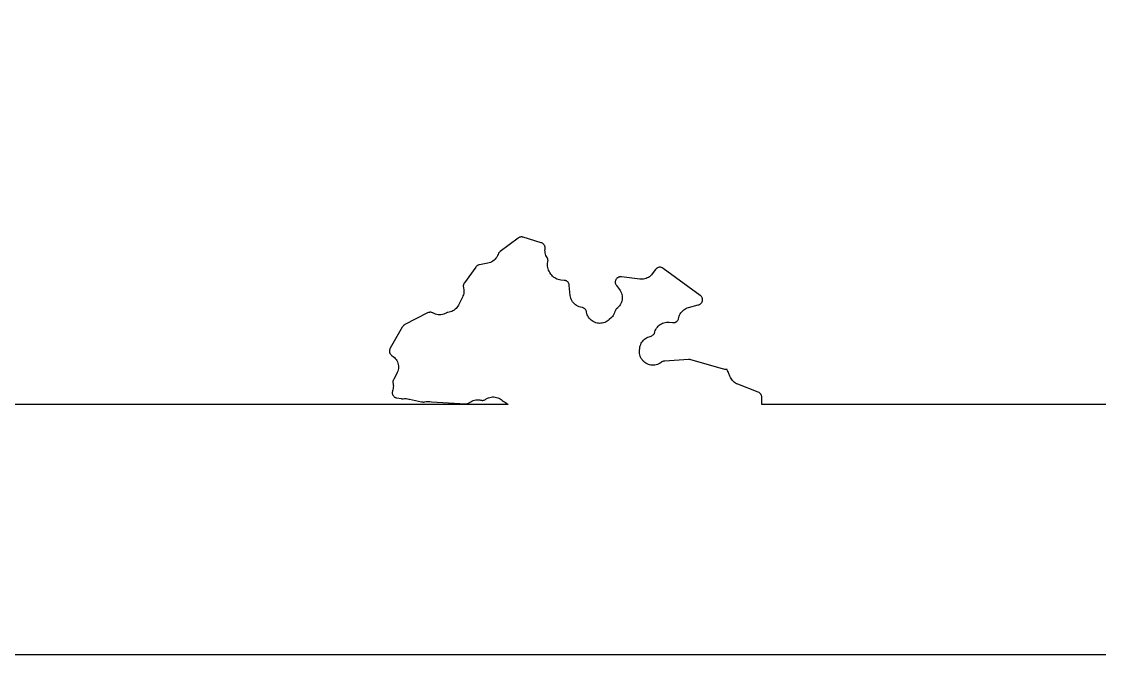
# Model space of a CAD drawing. Header units: metres. Extents: x 0 to 400, y 0 to 202.
# Drawn here: x 193.1 to 244.8, y 0 to 30.4 of the extents above; entities that cross this region are included whole.
import ezdxf

# ---------------------------------------------------------------- set-up
doc = ezdxf.new("R2010")
doc.units = ezdxf.units.M

msp = doc.modelspace()

# ---------------------------------------------------------------- linework, layer by layer
msp.add_lwpolyline([(400, 202.2006), (0, 202.2006), (0, -0.0004), (400, -0.0004), (400, 202.2006)], close=True)
msp.add_lwpolyline([(252.026, 11.9996), (228.598, 11.9996), (228.599, 12.0086), (228.608, 12.3206), (228.607, 12.3606), (228.603, 12.3886), (228.597, 12.4156), (228.59, 12.4376), (228.579, 12.4606), (228.567, 12.4806), (228.55, 12.5046), (228.532, 12.5236), (228.513, 12.5406), (228.494, 12.5546), (228.471, 12.5676), (228.432, 12.5856), (227.449, 12.9716), (227.393, 12.9966), (227.339, 13.0266), (227.289, 13.0626), (227.242, 13.1026), (227.199, 13.1466), (227.161, 13.1956), (227.127, 13.2466), (227.098, 13.3016), (227.075, 13.3586), (227.028, 13.4916), (227.014, 13.5276), (226.999, 13.5556), (226.995, 13.5626), (226.989, 13.5746), (226.966, 13.6196), (226.943, 13.6786), (226.942, 13.6826), (226.902, 13.6806), (226.838, 13.6836), (226.775, 13.6916), (226.713, 13.7066), (225.206, 14.1486), (225.171, 14.1576), (225.15, 14.1606), (225.129, 14.1616), (225.092, 14.1616), (223.944, 14.0846), (223.905, 14.0796), (223.881, 14.0746), (223.858, 14.0676), (223.836, 14.0576), (223.814, 14.0456), (223.782, 14.0246), (223.773, 14.0176), (223.72, 13.9816), (223.663, 13.9506), (223.604, 13.9246), (223.542, 13.9056), (223.479, 13.8926), (223.415, 13.8866), (223.35, 13.8866), (223.286, 13.8926), (223.222, 13.9056), (223.161, 13.9246), (223.101, 13.9496), (223.044, 13.9796), (222.991, 14.0166), (222.941, 14.0576), (222.896, 14.1036), (222.856, 14.1536), (222.821, 14.2076), (222.791, 14.2656), (222.767, 14.3256), (222.75, 14.3876), (222.738, 14.4516), (222.733, 14.5156), (222.735, 14.5796), (222.742, 14.6446), (222.747, 14.6726), (222.75, 14.6996), (222.759, 14.7616), (222.774, 14.8226), (222.795, 14.8816), (222.821, 14.9376), (222.853, 14.9916), (222.89, 15.0416), (222.931, 15.0886), (222.977, 15.1316), (223.026, 15.1696), (223.079, 15.2026), (223.135, 15.2306), (223.193, 15.2526), (223.288, 15.2836), (223.327, 15.2986), (223.346, 15.3076), (223.366, 15.3206), (223.388, 15.3376), (223.405, 15.3546), (223.422, 15.3736), (223.437, 15.3946), (223.449, 15.4156), (223.458, 15.4346), (223.468, 15.4676), (223.474, 15.4906), (223.495, 15.5506), (223.522, 15.6076), (223.555, 15.6616), (223.592, 15.7126), (223.634, 15.7596), (223.681, 15.8016), (223.732, 15.8396), (223.786, 15.8726), (223.843, 15.8996), (223.902, 15.9216), (223.963, 15.9376), (224.026, 15.9466), (224.089, 15.9506), (224.152, 15.9476), (224.327, 15.9326), (224.37, 15.9306), (224.394, 15.9316), (224.416, 15.9356), (224.441, 15.9416), (224.466, 15.9516), (224.486, 15.9606), (224.505, 15.9726), (224.526, 15.9886), (224.546, 16.0076), (224.564, 16.0286), (224.576, 16.0456), (224.589, 16.0676), (224.6, 16.0916), (224.607, 16.1136), (224.62, 16.1716), (224.638, 16.2336), (224.661, 16.2926), (224.69, 16.3496), (224.725, 16.4036), (224.765, 16.4536), (224.809, 16.4996), (224.858, 16.5406), (224.911, 16.5776), (224.967, 16.6086), (225.025, 16.6336), (225.086, 16.6526), (225.558, 16.7776), (225.599, 16.7906), (225.621, 16.7996), (225.64, 16.8106), (225.663, 16.8266), (225.682, 16.8426), (225.698, 16.8586), (225.713, 16.8766), (225.727, 16.8996), (225.739, 16.9216), (225.747, 16.9416), (225.754, 16.9676), (225.759, 16.9916), (225.761, 17.0126), (225.76, 17.0416), (225.758, 17.0666), (225.753, 17.0896), (225.746, 17.1116), (225.737, 17.1336), (225.725, 17.1556), (225.71, 17.1776), (225.693, 17.1976), (225.679, 17.2116), (225.647, 17.2376), (223.874, 18.5306), (223.839, 18.5536), (223.818, 18.5646), (223.797, 18.5736), (223.772, 18.5806), (223.75, 18.5856), (223.726, 18.5876), (223.701, 18.5876), (223.678, 18.5856), (223.652, 18.5796), (223.627, 18.5726), (223.606, 18.5636), (223.585, 18.5526), (223.564, 18.5386), (223.545, 18.5236), (223.528, 18.5066), (223.502, 18.4756), (223.344, 18.2666), (223.304, 18.2196), (223.261, 18.1756), (223.213, 18.1366), (223.162, 18.1026), (223.108, 18.0736), (223.051, 18.0496), (222.992, 18.0306), (222.932, 18.0186), (222.871, 18.0106), (222.809, 18.0096), (222.748, 18.0146), (221.867, 18.1226), (221.827, 18.1256), (221.806, 18.1256), (221.782, 18.1226), (221.754, 18.1166), (221.734, 18.1096), (221.712, 18.1006), (221.688, 18.0866), (221.67, 18.0736), (221.651, 18.0576), (221.632, 18.0386), (221.618, 18.0206), (221.606, 18.0016), (221.595, 17.9796), (221.586, 17.9576), (221.579, 17.9306), (221.574, 17.9076), (221.572, 17.8826), (221.573, 17.8576), (221.575, 17.8326), (221.58, 17.8106), (221.588, 17.7866), (221.597, 17.7636), (221.609, 17.7436), (221.632, 17.7086), (221.776, 17.5196), (221.813, 17.4656), (221.844, 17.4086), (221.869, 17.3496), (221.888, 17.2876), (221.901, 17.2236), (221.907, 17.1596), (221.907, 17.0946), (221.901, 17.0306), (221.888, 16.9666), (221.869, 16.9046), (221.843, 16.8456), (221.812, 16.7886), (221.776, 16.7356), (221.734, 16.6856), (221.687, 16.6406), (221.674, 16.6296), (221.631, 16.5936), (221.615, 16.5766), (221.599, 16.5566), (221.585, 16.5336), (221.576, 16.5146), (221.565, 16.4876), (221.558, 16.4616), (221.536, 16.3976), (221.508, 16.3366), (221.473, 16.2786), (221.432, 16.2236), (221.386, 16.1746), (221.286, 16.0776), (221.238, 16.0356), (221.186, 15.9986), (221.131, 15.9666), (221.073, 15.9396), (221.013, 15.9196), (220.95, 15.9046), (220.887, 15.8966), (220.823, 15.8946), (220.76, 15.8986), (220.697, 15.9096), (220.635, 15.9266), (220.576, 15.9486), (220.518, 15.9776), (220.464, 16.0116), (220.414, 16.0506), (220.367, 16.0936), (220.326, 16.1426), (220.289, 16.1946), (220.257, 16.2496), (220.231, 16.3076), (220.211, 16.3686), (220.197, 16.4306), (220.192, 16.4576), (220.185, 16.4816), (220.177, 16.5036), (220.164, 16.5276), (220.152, 16.5476), (220.136, 16.5666), (220.116, 16.5876), (220.101, 16.6006), (220.08, 16.6146), (220.056, 16.6276), (220.033, 16.6376), (219.992, 16.6506), (219.896, 16.6756), (219.833, 16.6946), (219.772, 16.7206), (219.715, 16.7526), (219.661, 16.7906), (219.611, 16.8336), (219.566, 16.8816), (219.526, 16.9336), (219.491, 16.9896), (219.462, 17.0486), (219.439, 17.1096), (219.423, 17.1736), (219.413, 17.2386), (219.366, 17.7176), (219.36, 17.7556), (219.353, 17.7816), (219.345, 17.8056), (219.334, 17.8276), (219.322, 17.8486), (219.308, 17.8666), (219.291, 17.8856), (219.272, 17.9026), (219.254, 17.9166), (219.232, 17.9296), (219.208, 17.9416), (219.188, 17.9486), (219.165, 17.9536), (219.123, 17.9606), (218.959, 17.9766), (218.897, 17.9866), (218.836, 18.0016), (218.776, 18.0226), (218.719, 18.0496), (218.665, 18.0826), (218.614, 18.1196), (218.567, 18.1616), (218.525, 18.2086), (218.487, 18.2586), (218.433, 18.3386), (218.399, 18.3956), (218.371, 18.4556), (218.349, 18.5176), (218.333, 18.5816), (218.324, 18.6466), (218.322, 18.7126), (218.327, 18.7786), (218.338, 18.8436), (218.341, 18.8586), (218.344, 18.8866), (218.345, 18.9116), (218.343, 18.9336), (218.339, 18.9616), (218.332, 18.9866), (218.324, 19.0066), (218.314, 19.0276), (218.299, 19.0506), (218.269, 19.1036), (218.244, 19.1596), (218.224, 19.2186), (218.21, 19.2786), (218.202, 19.3396), (218.199, 19.4016), (218.202, 19.4626), (218.204, 19.4776), (218.207, 19.5146), (218.207, 19.5396), (218.204, 19.5656), (218.198, 19.5886), (218.19, 19.6136), (218.18, 19.6366), (218.166, 19.6596), (218.152, 19.6806), (218.136, 19.6986), (218.116, 19.7156), (218.098, 19.7306), (218.079, 19.7416), (218.052, 19.7546), (218.012, 19.7686), (217.157, 20.0296), (217.119, 20.0396), (217.098, 20.0426), (217.074, 20.0436), (217.051, 20.0426), (217.025, 20.0396), (217.003, 20.0346), (216.984, 20.0286), (216.957, 20.0166), (216.935, 20.0046), (216.906, 19.9856), (216.051, 19.3406), (216.021, 19.3156), (216.003, 19.2976), (215.987, 19.2776), (215.973, 19.2576), (215.962, 19.2356), (215.948, 19.2006), (215.945, 19.1926), (215.941, 19.1846), (215.918, 19.1316), (215.885, 19.0736), (215.847, 19.0196), (215.803, 18.9696), (215.754, 18.9236), (215.701, 18.8836), (215.644, 18.8496), (215.584, 18.8206), (215.521, 18.7986), (215.456, 18.7836), (215.057, 18.7096), (215.021, 18.7016), (215, 18.6936), (214.976, 18.6836), (214.958, 18.6736), (214.937, 18.6576), (214.916, 18.6396), (214.9, 18.6246), (214.877, 18.5946), (214.333, 17.8366), (214.312, 17.8046), (214.301, 17.7826), (214.291, 17.7566), (214.284, 17.7336), (214.279, 17.7076), (214.278, 17.6846), (214.278, 17.6606), (214.282, 17.6316), (214.293, 17.5796), (214.303, 17.5176), (214.307, 17.4546), (214.305, 17.3916), (214.297, 17.3296), (214.283, 17.2686), (214.262, 17.2086), (214.237, 17.1516), (214.044, 16.7716), (214.012, 16.7156), (213.975, 16.6636), (213.933, 16.6156), (213.887, 16.5716), (213.836, 16.5326), (213.782, 16.4986), (213.725, 16.4706), (213.665, 16.4476), (213.603, 16.4316), (213.542, 16.4206), (213.54, 16.4206), (213.522, 16.4166), (213.501, 16.4096), (213.477, 16.3986), (213.462, 16.3906), (213.402, 16.3606), (213.34, 16.3376), (213.275, 16.3206), (213.209, 16.3106), (213.142, 16.3076), (213.076, 16.3116), (213.01, 16.3216), (212.945, 16.3386), (212.883, 16.3626), (212.845, 16.3816), (212.824, 16.3926), (212.817, 16.3966), (212.798, 16.4056), (212.775, 16.4136), (212.747, 16.4216), (212.726, 16.4256), (212.703, 16.4266), (212.676, 16.4256), (212.651, 16.4226), (212.627, 16.4176), (212.605, 16.4096), (212.568, 16.3936), (211.477, 15.8346), (211.441, 15.8146), (211.423, 15.8016), (211.406, 15.7866), (211.386, 15.7656), (211.372, 15.7486), (211.353, 15.7166), (210.774, 14.7056), (210.755, 14.6686), (210.746, 14.6456), (210.739, 14.6196), (210.734, 14.5946), (210.733, 14.5736), (210.733, 14.5516), (210.737, 14.5226), (210.742, 14.4986), (210.749, 14.4766), (210.76, 14.4516), (210.77, 14.4336), (210.784, 14.4136), (210.801, 14.3946), (210.819, 14.3766), (210.84, 14.3596), (210.868, 14.3416), (210.921, 14.3036), (210.97, 14.2606), (211.015, 14.2126), (211.054, 14.1606), (211.088, 14.1056), (211.116, 14.0466), (211.138, 13.9856), (211.154, 13.9216), (211.163, 13.8576), (211.166, 13.7926), (211.162, 13.7276), (211.152, 13.6626), (211.135, 13.5996), (211.113, 13.5386), (211.084, 13.4806), (210.94, 13.2226), (210.922, 13.1866), (210.912, 13.1606), (210.906, 13.1376), (210.901, 13.1136), (210.9, 13.0896), (210.9, 13.0676), (210.903, 13.0396), (210.91, 13.0096), (210.919, 12.9496), (210.923, 12.8886), (210.921, 12.8276), (210.913, 12.7666), (210.9, 12.7066), (210.881, 12.6486), (210.881, 12.6476), (210.874, 12.6226), (210.869, 12.5956), (210.868, 12.5736), (210.869, 12.5486), (210.872, 12.5236), (210.878, 12.4976), (210.886, 12.4736), (210.897, 12.4506), (210.91, 12.4286), (210.924, 12.4096), (210.94, 12.3916), (210.959, 12.3746), (210.98, 12.3586), (211.001, 12.3466), (211.025, 12.3346), (211.048, 12.3266), (211.087, 12.3176), (211.29, 12.2796), (211.331, 12.2736), (211.354, 12.2726), (211.379, 12.2736), (211.395, 12.2766), (211.463, 12.2826), (211.531, 12.2826), (211.599, 12.2746), (211.666, 12.2596), (211.691, 12.2526), (212.275, 12.1256), (212.318, 12.1196), (212.347, 12.1176), (212.373, 12.1186), (212.398, 12.1226), (212.427, 12.1296), (212.496, 12.1436), (212.566, 12.1496), (212.637, 12.1476), (212.677, 12.1426), (212.748, 12.1346), (214.381, 12.0306), (214.42, 12.0296), (214.441, 12.0306), (214.466, 12.0356), (214.488, 12.0416), (214.511, 12.0506), (214.532, 12.0606), (214.554, 12.0746), (214.581, 12.0946), (214.635, 12.1316), (214.693, 12.1626), (214.754, 12.1876), (214.816, 12.2066), (214.881, 12.2186), (214.946, 12.2246), (215.011, 12.2236), (215.077, 12.2156), (215.103, 12.2096), (215.11, 12.2086), (215.16, 12.1996), (215.185, 12.1966), (215.21, 12.1976), (215.234, 12.1996), (215.261, 12.2056), (215.286, 12.2136), (215.307, 12.2226), (215.345, 12.2446), (215.379, 12.2646), (215.435, 12.2956), (215.494, 12.3206), (215.555, 12.3396), (215.617, 12.3526), (215.681, 12.3596), (215.745, 12.3596), (215.808, 12.3546), (215.871, 12.3426), (215.932, 12.3246), (215.991, 12.3006), (216.048, 12.2706), (216.101, 12.2356), (216.151, 12.1946), (216.192, 12.1576), (216.209, 12.1456), (216.233, 12.1316), (216.255, 12.1216), (216.312, 12.0906), (216.366, 12.0546), (216.416, 12.0136), (216.43, 11.9996), (182.215, 11.9996)])

doc.saveas('drawing.dxf')
